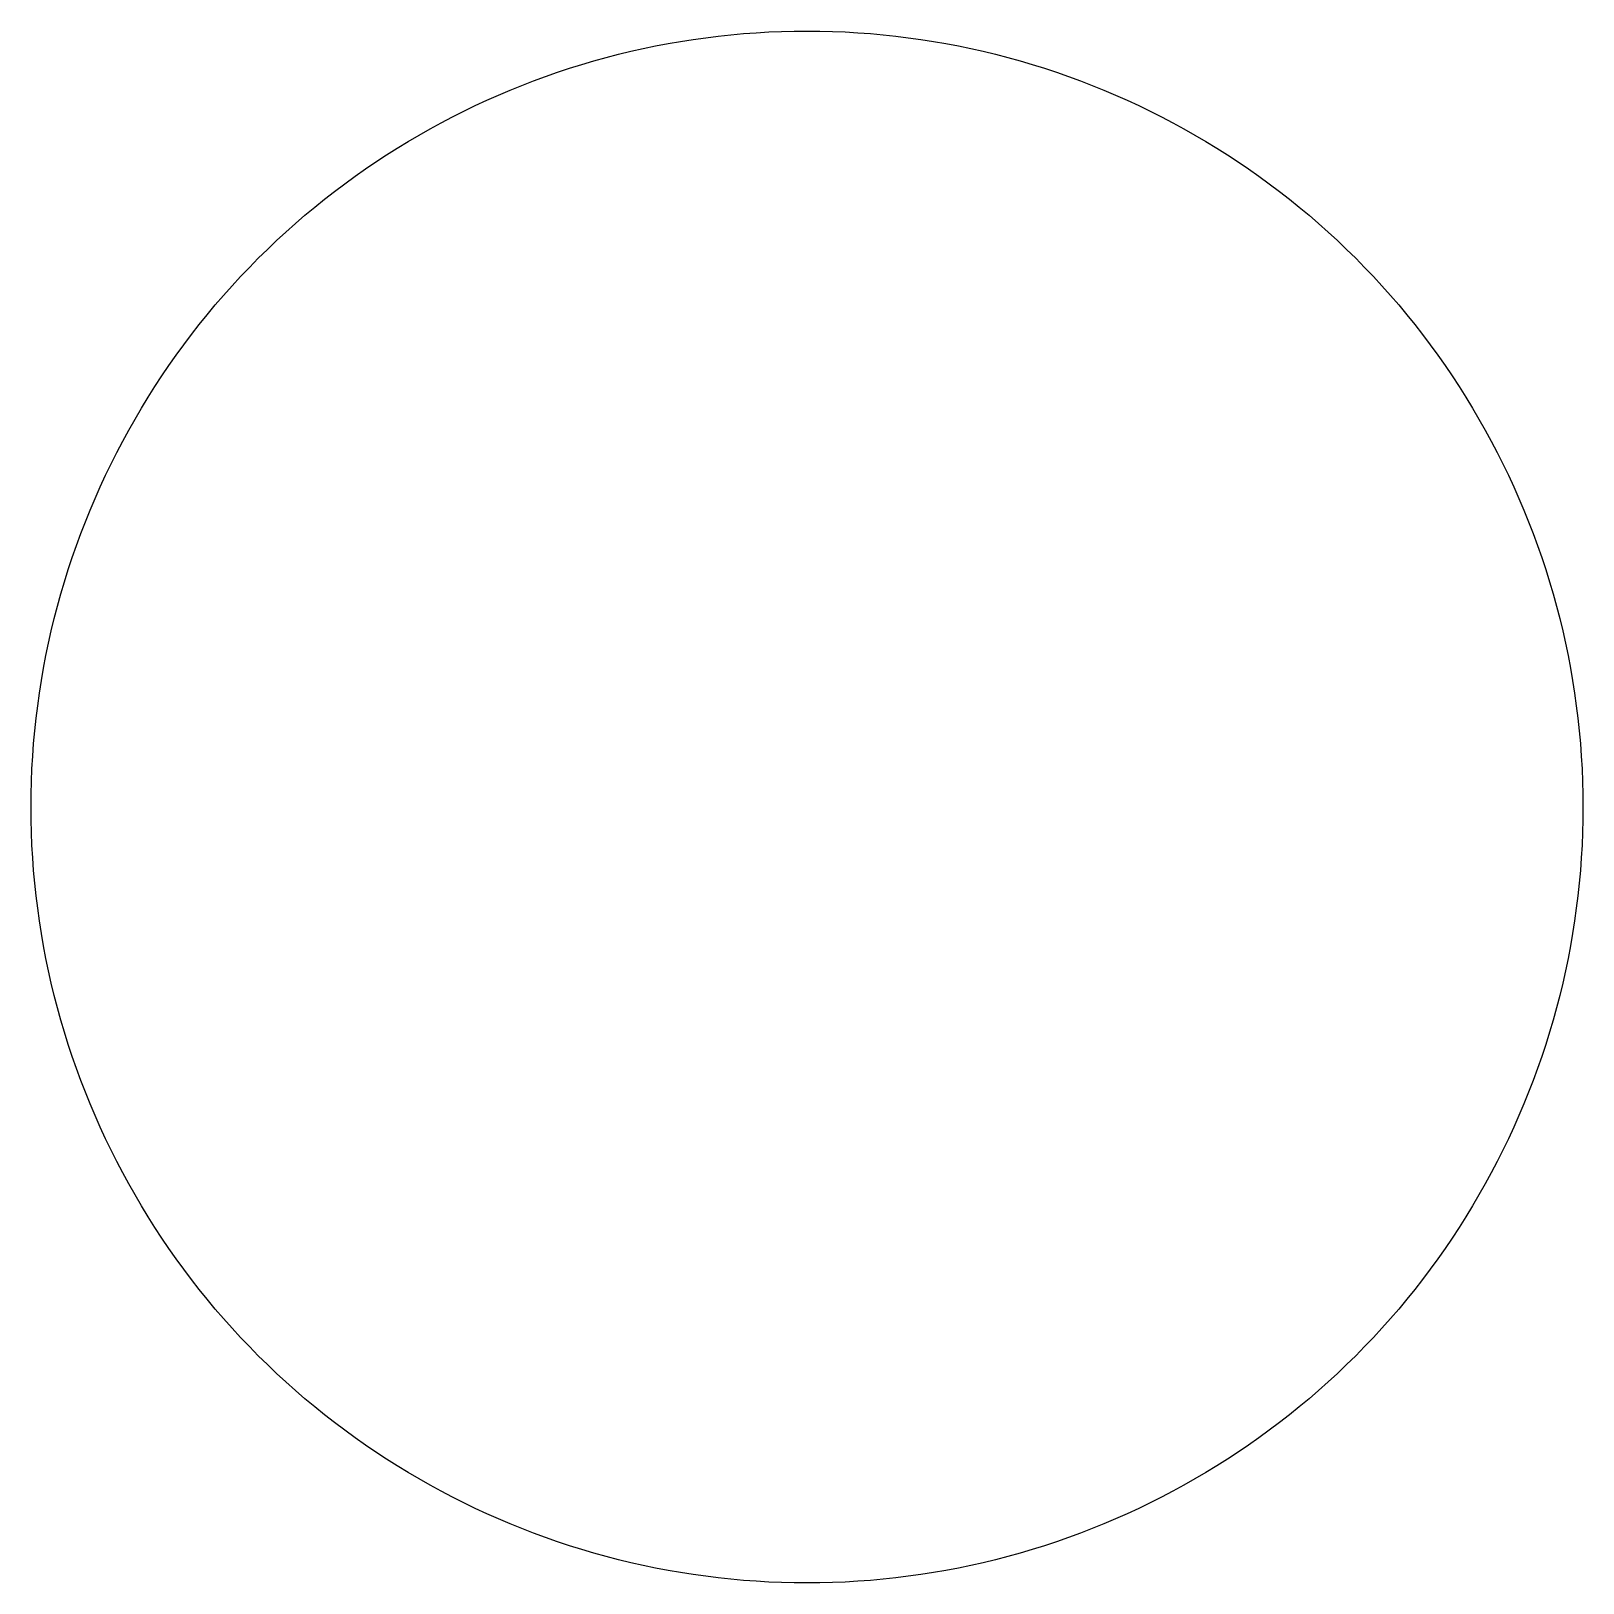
# Model space of a CAD drawing. Header units: millimetres. Extents: x 0 to 22, y 0 to 22.
import ezdxf

# ---------------------------------------------------------------- set-up
doc = ezdxf.new("R2010")
doc.units = ezdxf.units.MM
doc.layers.add('DESIGN_ONLY_CUT', color=7, linetype='Continuous')

msp = doc.modelspace()

# ---------------------------------------------------------------- linework, layer by layer
at = {"layer": 'DESIGN_ONLY_CUT'}
msp.add_lwpolyline([(22, 11), (21.999, 10.82), (21.994, 10.64), (21.987, 10.46), (21.976, 10.281), (21.963, 10.101), (21.947, 9.922), (21.928, 9.743), (21.906, 9.564), (21.881, 9.386), (21.853, 9.208), (21.822, 9.031), (21.789, 8.854), (21.752, 8.678), (21.713, 8.502), (21.67, 8.327), (21.625, 8.153), (21.577, 7.98), (21.526, 7.807), (21.473, 7.635), (21.416, 7.464), (21.357, 7.294), (21.295, 7.125), (21.23, 6.957), (21.163, 6.79), (21.092, 6.625), (21.02, 6.46), (20.944, 6.297), (20.866, 6.135), (20.785, 5.974), (20.701, 5.815), (20.615, 5.657), (20.526, 5.5), (20.435, 5.345), (20.341, 5.191), (20.245, 5.039), (20.146, 4.889), (20.045, 4.74), (19.941, 4.593), (19.835, 4.447), (19.727, 4.304), (19.616, 4.162), (19.503, 4.022), (19.388, 3.883), (19.27, 3.747), (19.15, 3.613), (19.029, 3.48), (18.904, 3.35), (18.778, 3.222), (18.65, 3.096), (18.52, 2.971), (18.387, 2.85), (18.253, 2.73), (18.117, 2.612), (17.978, 2.497), (17.838, 2.384), (17.696, 2.273), (17.553, 2.165), (17.407, 2.059), (17.26, 1.955), (17.111, 1.854), (16.961, 1.755), (16.809, 1.659), (16.655, 1.565), (16.5, 1.474), (16.343, 1.385), (16.185, 1.299), (16.026, 1.215), (15.865, 1.134), (15.703, 1.056), (15.54, 0.98), (15.375, 0.908), (15.21, 0.837), (15.043, 0.77), (14.875, 0.705), (14.706, 0.643), (14.536, 0.584), (14.365, 0.527), (14.193, 0.474), (14.02, 0.423), (13.847, 0.375), (13.673, 0.33), (13.498, 0.287), (13.322, 0.248), (13.146, 0.211), (12.969, 0.178), (12.792, 0.147), (12.614, 0.119), (12.436, 0.094), (12.257, 0.072), (12.078, 0.053), (11.899, 0.037), (11.719, 0.024), (11.54, 0.013), (11.36, 0.006), (11.18, 0.001), (11, 0), (10.82, 0.001), (10.64, 0.006), (10.46, 0.013), (10.281, 0.024), (10.101, 0.037), (9.922, 0.053), (9.743, 0.072), (9.564, 0.094), (9.386, 0.119), (9.208, 0.147), (9.031, 0.178), (8.854, 0.211), (8.678, 0.248), (8.502, 0.287), (8.327, 0.33), (8.153, 0.375), (7.98, 0.423), (7.807, 0.474), (7.635, 0.527), (7.464, 0.584), (7.294, 0.643), (7.125, 0.705), (6.957, 0.77), (6.79, 0.837), (6.625, 0.908), (6.46, 0.98), (6.297, 1.056), (6.135, 1.134), (5.974, 1.215), (5.815, 1.299), (5.657, 1.385), (5.5, 1.474), (5.345, 1.565), (5.191, 1.659), (5.039, 1.755), (4.889, 1.854), (4.74, 1.955), (4.593, 2.059), (4.447, 2.165), (4.304, 2.273), (4.162, 2.384), (4.022, 2.497), (3.883, 2.612), (3.747, 2.73), (3.613, 2.85), (3.48, 2.971), (3.35, 3.096), (3.222, 3.222), (3.096, 3.35), (2.971, 3.48), (2.85, 3.613), (2.73, 3.747), (2.612, 3.883), (2.497, 4.022), (2.384, 4.162), (2.273, 4.304), (2.165, 4.447), (2.059, 4.593), (1.955, 4.74), (1.854, 4.889), (1.755, 5.039), (1.659, 5.191), (1.565, 5.345), (1.474, 5.5), (1.385, 5.657), (1.299, 5.815), (1.215, 5.974), (1.134, 6.135), (1.056, 6.297), (0.98, 6.46), (0.908, 6.625), (0.837, 6.79), (0.77, 6.957), (0.705, 7.125), (0.643, 7.294), (0.584, 7.464), (0.527, 7.635), (0.474, 7.807), (0.423, 7.98), (0.375, 8.153), (0.33, 8.327), (0.287, 8.502), (0.248, 8.678), (0.211, 8.854), (0.178, 9.031), (0.147, 9.208), (0.119, 9.386), (0.094, 9.564), (0.072, 9.743), (0.053, 9.922), (0.037, 10.101), (0.024, 10.281), (0.013, 10.46), (0.006, 10.64), (0.001, 10.82), (0, 11), (0.001, 11.18), (0.006, 11.36), (0.013, 11.54), (0.024, 11.719), (0.037, 11.899), (0.053, 12.078), (0.072, 12.257), (0.094, 12.436), (0.119, 12.614), (0.147, 12.792), (0.178, 12.969), (0.211, 13.146), (0.248, 13.322), (0.287, 13.498), (0.33, 13.673), (0.375, 13.847), (0.423, 14.02), (0.474, 14.193), (0.527, 14.365), (0.584, 14.536), (0.643, 14.706), (0.705, 14.875), (0.77, 15.043), (0.837, 15.21), (0.908, 15.375), (0.98, 15.54), (1.056, 15.703), (1.134, 15.865), (1.215, 16.026), (1.299, 16.185), (1.385, 16.343), (1.474, 16.5), (1.565, 16.655), (1.659, 16.809), (1.755, 16.961), (1.854, 17.111), (1.955, 17.26), (2.059, 17.407), (2.165, 17.553), (2.273, 17.696), (2.384, 17.838), (2.497, 17.978), (2.612, 18.117), (2.73, 18.253), (2.85, 18.387), (2.971, 18.52), (3.096, 18.65), (3.222, 18.778), (3.35, 18.904), (3.48, 19.029), (3.613, 19.15), (3.747, 19.27), (3.883, 19.388), (4.022, 19.503), (4.162, 19.616), (4.304, 19.727), (4.447, 19.835), (4.593, 19.941), (4.74, 20.045), (4.889, 20.146), (5.039, 20.245), (5.191, 20.341), (5.345, 20.435), (5.5, 20.526), (5.657, 20.615), (5.815, 20.701), (5.974, 20.785), (6.135, 20.866), (6.297, 20.944), (6.46, 21.02), (6.625, 21.092), (6.79, 21.163), (6.957, 21.23), (7.125, 21.295), (7.294, 21.357), (7.464, 21.416), (7.635, 21.473), (7.807, 21.526), (7.98, 21.577), (8.153, 21.625), (8.327, 21.67), (8.502, 21.713), (8.678, 21.752), (8.854, 21.789), (9.031, 21.822), (9.208, 21.853), (9.386, 21.881), (9.564, 21.906), (9.743, 21.928), (9.922, 21.947), (10.101, 21.963), (10.281, 21.976), (10.46, 21.987), (10.64, 21.994), (10.82, 21.999), (11, 22), (11.18, 21.999), (11.36, 21.994), (11.54, 21.987), (11.719, 21.976), (11.899, 21.963), (12.078, 21.947), (12.257, 21.928), (12.436, 21.906), (12.614, 21.881), (12.792, 21.853), (12.969, 21.822), (13.146, 21.789), (13.322, 21.752), (13.498, 21.713), (13.673, 21.67), (13.847, 21.625), (14.02, 21.577), (14.193, 21.526), (14.365, 21.473), (14.536, 21.416), (14.706, 21.357), (14.875, 21.295), (15.043, 21.23), (15.21, 21.163), (15.375, 21.092), (15.54, 21.02), (15.703, 20.944), (15.865, 20.866), (16.026, 20.785), (16.185, 20.701), (16.343, 20.615), (16.5, 20.526), (16.655, 20.435), (16.809, 20.341), (16.961, 20.245), (17.111, 20.146), (17.26, 20.045), (17.407, 19.941), (17.553, 19.835), (17.696, 19.727), (17.838, 19.616), (17.978, 19.503), (18.117, 19.388), (18.253, 19.27), (18.387, 19.15), (18.52, 19.029), (18.65, 18.904), (18.778, 18.778), (18.904, 18.65), (19.029, 18.52), (19.15, 18.387), (19.27, 18.253), (19.388, 18.117), (19.503, 17.978), (19.616, 17.838), (19.727, 17.696), (19.835, 17.553), (19.941, 17.407), (20.045, 17.26), (20.146, 17.111), (20.245, 16.961), (20.341, 16.809), (20.435, 16.655), (20.526, 16.5), (20.615, 16.343), (20.701, 16.185), (20.785, 16.026), (20.866, 15.865), (20.944, 15.703), (21.02, 15.54), (21.092, 15.375), (21.163, 15.21), (21.23, 15.043), (21.295, 14.875), (21.357, 14.706), (21.416, 14.536), (21.473, 14.365), (21.526, 14.193), (21.577, 14.02), (21.625, 13.847), (21.67, 13.673), (21.713, 13.498), (21.752, 13.322), (21.789, 13.146), (21.822, 12.969), (21.853, 12.792), (21.881, 12.614), (21.906, 12.436), (21.928, 12.257), (21.947, 12.078), (21.963, 11.899), (21.976, 11.719), (21.987, 11.54), (21.994, 11.36), (21.999, 11.18), (22, 11)], close=True, dxfattribs=at)

doc.saveas('drawing.dxf')
